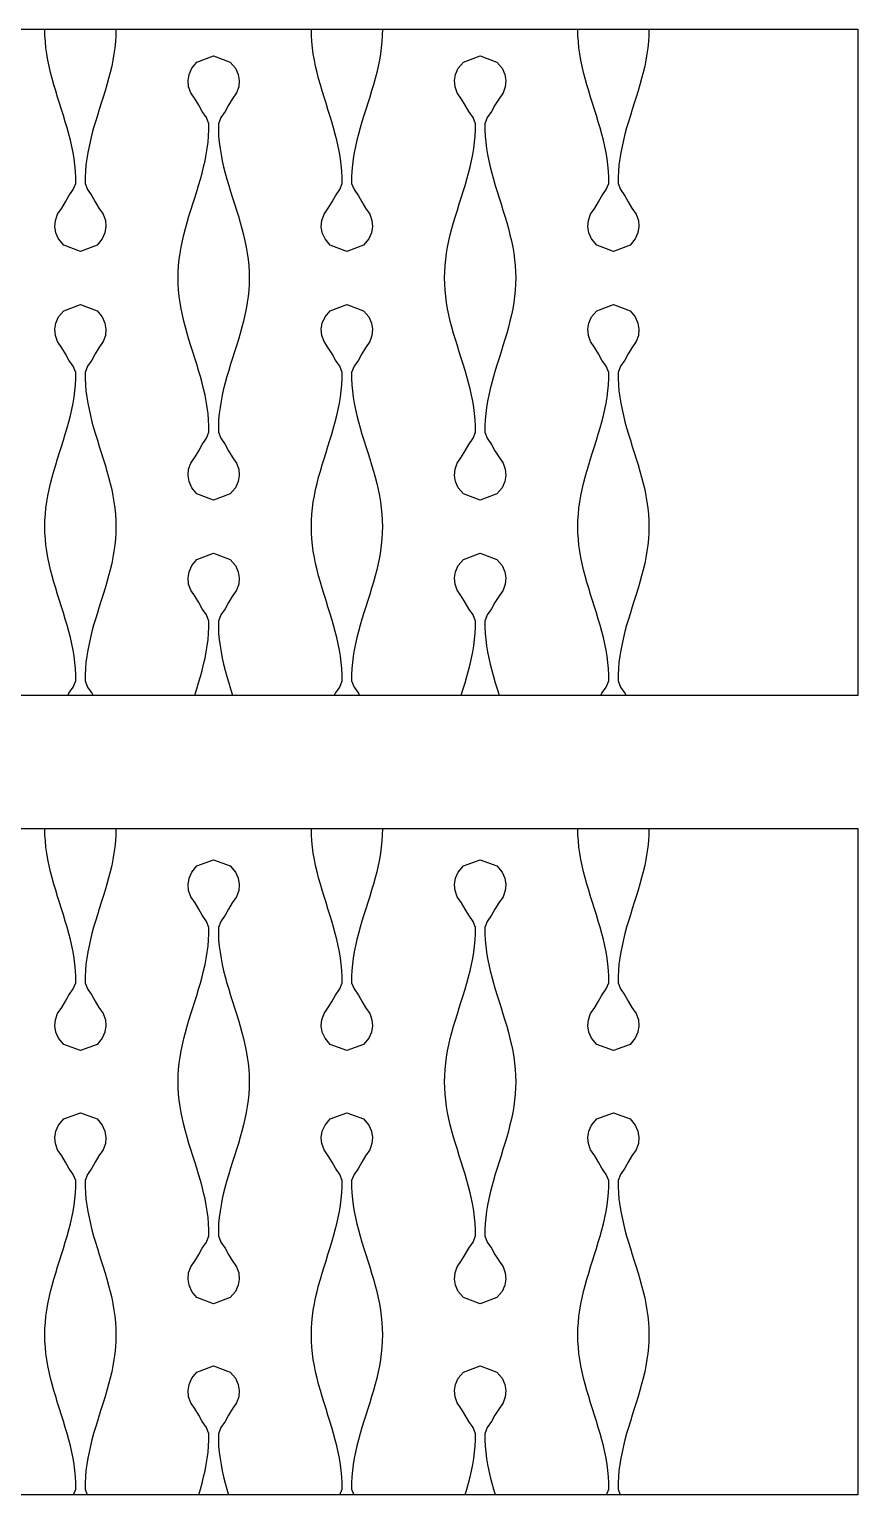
# Model space of a CAD drawing. Header units: millimetres. Extents: x 0 to 70, y 0 to 174.
# Drawn here: x 32.7 to 70, y 0 to 66 of the extents above; entities that cross this region are included whole.
import ezdxf

# ---------------------------------------------------------------- set-up
doc = ezdxf.new("R2010")
doc.units = ezdxf.units.MM
doc.layers.add('CUT', color=1, linetype='CONTINUOUS')

msp = doc.modelspace()

# ---------------------------------------------------------------- linework, layer by layer
at = {"layer": 'CUT'}
for points in [[(0, 66), (70, 66), (70, 36), (0, 36), (0, 66)], [(36.6, 66), (36.6, 66), (36.5944, 65.7222), (36.5778, 65.4444), (36.5504, 65.1667), (36.5126, 64.8889), (36.465, 64.6111), (36.4085, 64.3333), (36.3439, 64.0556), (36.2722, 63.7778), (36.1947, 63.5), (36.1124, 63.2222), (36.0269, 62.9444), (35.9394, 62.6667), (35.8513, 62.3889), (35.764, 62.1111), (35.679, 61.8333), (35.5976, 61.5556), (35.5211, 61.2778), (35.4508, 61), (35.3877, 60.7222), (35.3329, 60.4444), (35.2872, 60.1667), (35.2514, 59.8889), (35.2261, 59.6111), (35.2116, 59.3333), (35.2113, 59.0556), (35.3207, 58.7778), (35.5161, 58.5), (35.6671, 58.2222), (35.8361, 57.9444), (36.0306, 57.6667), (36.1274, 57.3889), (36.1513, 57.1111), (36.107, 56.8333), (35.9856, 56.5556), (35.7502, 56.2778), (35, 56), (35, 56), (34.2498, 56.2778), (34.0144, 56.5556), (33.893, 56.8333), (33.8487, 57.1111), (33.8726, 57.3889), (33.9694, 57.6667), (34.1639, 57.9444), (34.3329, 58.2222), (34.4839, 58.5), (34.6793, 58.7778), (34.7887, 59.0556), (34.7884, 59.3333), (34.7739, 59.6111), (34.7486, 59.8889), (34.7128, 60.1667), (34.6671, 60.4444), (34.6123, 60.7222), (34.5492, 61), (34.4789, 61.2778), (34.4024, 61.5556), (34.321, 61.8333), (34.236, 62.1111), (34.1487, 62.3889), (34.0606, 62.6667), (33.9731, 62.9444), (33.8876, 63.2222), (33.8053, 63.5), (33.7278, 63.7778), (33.6561, 64.0556), (33.5915, 64.3333), (33.535, 64.6111), (33.4874, 64.8889), (33.4496, 65.1667), (33.4222, 65.4444), (33.4056, 65.7222), (33.4, 66), (33.4, 66)], [(48.6, 66), (48.6, 66), (48.5944, 65.7222), (48.5778, 65.4444), (48.5504, 65.1667), (48.5126, 64.8889), (48.465, 64.6111), (48.4085, 64.3333), (48.3439, 64.0556), (48.2722, 63.7778), (48.1947, 63.5), (48.1124, 63.2222), (48.0269, 62.9444), (47.9394, 62.6667), (47.8513, 62.3889), (47.764, 62.1111), (47.679, 61.8333), (47.5976, 61.5556), (47.5211, 61.2778), (47.4508, 61), (47.3877, 60.7222), (47.3329, 60.4444), (47.2872, 60.1667), (47.2514, 59.8889), (47.2261, 59.6111), (47.2116, 59.3333), (47.2113, 59.0556), (47.3207, 58.7778), (47.5161, 58.5), (47.6671, 58.2222), (47.8361, 57.9444), (48.0306, 57.6667), (48.1274, 57.3889), (48.1513, 57.1111), (48.107, 56.8333), (47.9856, 56.5556), (47.7502, 56.2778), (47, 56), (47, 56), (46.2498, 56.2778), (46.0144, 56.5556), (45.893, 56.8333), (45.8487, 57.1111), (45.8726, 57.3889), (45.9694, 57.6667), (46.1639, 57.9444), (46.3329, 58.2222), (46.4839, 58.5), (46.6793, 58.7778), (46.7887, 59.0556), (46.7884, 59.3333), (46.7739, 59.6111), (46.7486, 59.8889), (46.7128, 60.1667), (46.6671, 60.4444), (46.6123, 60.7222), (46.5492, 61), (46.4789, 61.2778), (46.4024, 61.5556), (46.321, 61.8333), (46.236, 62.1111), (46.1487, 62.3889), (46.0606, 62.6667), (45.9731, 62.9444), (45.8876, 63.2222), (45.8053, 63.5), (45.7278, 63.7778), (45.6561, 64.0556), (45.5915, 64.3333), (45.535, 64.6111), (45.4874, 64.8889), (45.4496, 65.1667), (45.4222, 65.4444), (45.4056, 65.7222), (45.4, 66), (45.4, 66)], [(60.6, 66), (60.6, 66), (60.5944, 65.7222), (60.5778, 65.4444), (60.5504, 65.1667), (60.5126, 64.8889), (60.465, 64.6111), (60.4085, 64.3333), (60.3439, 64.0556), (60.2722, 63.7778), (60.1947, 63.5), (60.1124, 63.2222), (60.0269, 62.9444), (59.9394, 62.6667), (59.8513, 62.3889), (59.764, 62.1111), (59.679, 61.8333), (59.5976, 61.5556), (59.5211, 61.2778), (59.4508, 61), (59.3877, 60.7222), (59.3329, 60.4444), (59.2872, 60.1667), (59.2514, 59.8889), (59.2261, 59.6111), (59.2116, 59.3333), (59.2113, 59.0556), (59.3207, 58.7778), (59.5161, 58.5), (59.6671, 58.2222), (59.8361, 57.9444), (60.0306, 57.6667), (60.1274, 57.3889), (60.1513, 57.1111), (60.107, 56.8333), (59.9856, 56.5556), (59.7502, 56.2778), (59, 56), (59, 56), (58.2498, 56.2778), (58.0144, 56.5556), (57.893, 56.8333), (57.8487, 57.1111), (57.8726, 57.3889), (57.9694, 57.6667), (58.1639, 57.9444), (58.3329, 58.2222), (58.4839, 58.5), (58.6793, 58.7778), (58.7887, 59.0556), (58.7884, 59.3333), (58.7739, 59.6111), (58.7486, 59.8889), (58.7128, 60.1667), (58.6671, 60.4444), (58.6123, 60.7222), (58.5492, 61), (58.4789, 61.2778), (58.4024, 61.5556), (58.321, 61.8333), (58.236, 62.1111), (58.1487, 62.3889), (58.0606, 62.6667), (57.9731, 62.9444), (57.8876, 63.2222), (57.8053, 63.5), (57.7278, 63.7778), (57.6561, 64.0556), (57.5915, 64.3333), (57.535, 64.6111), (57.4874, 64.8889), (57.4496, 65.1667), (57.4222, 65.4444), (57.4056, 65.7222), (57.4, 66), (57.4, 66)], [(41, 64.8), (41.7502, 64.5222), (41.9856, 64.2444), (42.107, 63.9667), (42.1513, 63.6889), (42.1274, 63.4111), (42.0306, 63.1333), (41.8361, 62.8556), (41.6671, 62.5778), (41.5161, 62.3), (41.3207, 62.0222), (41.2113, 61.7444), (41.2116, 61.4667), (41.2261, 61.1889), (41.2514, 60.9111), (41.2872, 60.6333), (41.3329, 60.3556), (41.3877, 60.0778), (41.4508, 59.8), (41.5211, 59.5222), (41.5976, 59.2444), (41.679, 58.9667), (41.764, 58.6889), (41.8513, 58.4111), (41.9394, 58.1333), (42.0269, 57.8556), (42.1124, 57.5778), (42.1947, 57.3), (42.2722, 57.0222), (42.3439, 56.7444), (42.4085, 56.4667), (42.465, 56.1889), (42.5126, 55.9111), (42.5504, 55.6333), (42.5778, 55.3556), (42.5944, 55.0778), (42.6, 54.8), (42.5944, 54.5222), (42.5778, 54.2444), (42.5504, 53.9667), (42.5126, 53.6889), (42.465, 53.4111), (42.4085, 53.1333), (42.3439, 52.8556), (42.2722, 52.5778), (42.1947, 52.3), (42.1124, 52.0222), (42.0269, 51.7444), (41.9394, 51.4667), (41.8513, 51.1889), (41.764, 50.9111), (41.679, 50.6333), (41.5976, 50.3556), (41.5211, 50.0778), (41.4508, 49.8), (41.3877, 49.5222), (41.3329, 49.2444), (41.2872, 48.9667), (41.2514, 48.6889), (41.2261, 48.4111), (41.2116, 48.1333), (41.2113, 47.8556), (41.3207, 47.5778), (41.5161, 47.3), (41.6671, 47.0222), (41.8361, 46.7444), (42.0306, 46.4667), (42.1274, 46.1889), (42.1513, 45.9111), (42.107, 45.6333), (41.9856, 45.3556), (41.7502, 45.0778), (41, 44.8), (41, 44.8), (40.2498, 45.0778), (40.0144, 45.3556), (39.893, 45.6333), (39.8487, 45.9111), (39.8726, 46.1889), (39.9694, 46.4667), (40.1639, 46.7444), (40.3329, 47.0222), (40.4839, 47.3), (40.6793, 47.5778), (40.7887, 47.8556), (40.7884, 48.1333), (40.7739, 48.4111), (40.7486, 48.6889), (40.7128, 48.9667), (40.6671, 49.2444), (40.6123, 49.5222), (40.5492, 49.8), (40.4789, 50.0778), (40.4024, 50.3556), (40.321, 50.6333), (40.236, 50.9111), (40.1487, 51.1889), (40.0606, 51.4667), (39.9731, 51.7444), (39.8876, 52.0222), (39.8053, 52.3), (39.7278, 52.5778), (39.6561, 52.8556), (39.5915, 53.1333), (39.535, 53.4111), (39.4874, 53.6889), (39.4496, 53.9667), (39.4222, 54.2444), (39.4056, 54.5222), (39.4, 54.8), (39.4056, 55.0778), (39.4222, 55.3556), (39.4496, 55.6333), (39.4874, 55.9111), (39.535, 56.1889), (39.5915, 56.4667), (39.6561, 56.7444), (39.7278, 57.0222), (39.8053, 57.3), (39.8876, 57.5778), (39.9731, 57.8556), (40.0606, 58.1333), (40.1487, 58.4111), (40.236, 58.6889), (40.321, 58.9667), (40.4024, 59.2444), (40.4789, 59.5222), (40.5492, 59.8), (40.6123, 60.0778), (40.6671, 60.3556), (40.7128, 60.6333), (40.7486, 60.9111), (40.7739, 61.1889), (40.7884, 61.4667), (40.7887, 61.7444), (40.6793, 62.0222), (40.4839, 62.3), (40.3329, 62.5778), (40.1639, 62.8556), (39.9694, 63.1333), (39.8726, 63.4111), (39.8487, 63.6889), (39.893, 63.9667), (40.0144, 64.2444), (40.2498, 64.5222), (41, 64.8), (41, 64.8)], [(53, 64.8), (53.7502, 64.5222), (53.9856, 64.2444), (54.107, 63.9667), (54.1513, 63.6889), (54.1274, 63.4111), (54.0306, 63.1333), (53.8361, 62.8556), (53.6671, 62.5778), (53.5161, 62.3), (53.3207, 62.0222), (53.2113, 61.7444), (53.2116, 61.4667), (53.2261, 61.1889), (53.2514, 60.9111), (53.2872, 60.6333), (53.3329, 60.3556), (53.3877, 60.0778), (53.4508, 59.8), (53.5211, 59.5222), (53.5976, 59.2444), (53.679, 58.9667), (53.764, 58.6889), (53.8513, 58.4111), (53.9394, 58.1333), (54.0269, 57.8556), (54.1124, 57.5778), (54.1947, 57.3), (54.2722, 57.0222), (54.3439, 56.7444), (54.4085, 56.4667), (54.465, 56.1889), (54.5126, 55.9111), (54.5504, 55.6333), (54.5778, 55.3556), (54.5944, 55.0778), (54.6, 54.8), (54.5944, 54.5222), (54.5778, 54.2444), (54.5504, 53.9667), (54.5126, 53.6889), (54.465, 53.4111), (54.4085, 53.1333), (54.3439, 52.8556), (54.2722, 52.5778), (54.1947, 52.3), (54.1124, 52.0222), (54.0269, 51.7444), (53.9394, 51.4667), (53.8513, 51.1889), (53.764, 50.9111), (53.679, 50.6333), (53.5976, 50.3556), (53.5211, 50.0778), (53.4508, 49.8), (53.3877, 49.5222), (53.3329, 49.2444), (53.2872, 48.9667), (53.2514, 48.6889), (53.2261, 48.4111), (53.2116, 48.1333), (53.2113, 47.8556), (53.3207, 47.5778), (53.5161, 47.3), (53.6671, 47.0222), (53.8361, 46.7444), (54.0306, 46.4667), (54.1274, 46.1889), (54.1513, 45.9111), (54.107, 45.6333), (53.9856, 45.3556), (53.7502, 45.0778), (53, 44.8), (53, 44.8), (52.2498, 45.0778), (52.0144, 45.3556), (51.893, 45.6333), (51.8487, 45.9111), (51.8726, 46.1889), (51.9694, 46.4667), (52.1639, 46.7444), (52.3329, 47.0222), (52.4839, 47.3), (52.6793, 47.5778), (52.7887, 47.8556), (52.7884, 48.1333), (52.7739, 48.4111), (52.7486, 48.6889), (52.7128, 48.9667), (52.6671, 49.2444), (52.6123, 49.5222), (52.5492, 49.8), (52.4789, 50.0778), (52.4024, 50.3556), (52.321, 50.6333), (52.236, 50.9111), (52.1487, 51.1889), (52.0606, 51.4667), (51.9731, 51.7444), (51.8876, 52.0222), (51.8053, 52.3), (51.7278, 52.5778), (51.6561, 52.8556), (51.5915, 53.1333), (51.535, 53.4111), (51.4874, 53.6889), (51.4496, 53.9667), (51.4222, 54.2444), (51.4056, 54.5222), (51.4, 54.8), (51.4056, 55.0778), (51.4222, 55.3556), (51.4496, 55.6333), (51.4874, 55.9111), (51.535, 56.1889), (51.5915, 56.4667), (51.6561, 56.7444), (51.7278, 57.0222), (51.8053, 57.3), (51.8876, 57.5778), (51.9731, 57.8556), (52.0606, 58.1333), (52.1487, 58.4111), (52.236, 58.6889), (52.321, 58.9667), (52.4024, 59.2444), (52.4789, 59.5222), (52.5492, 59.8), (52.6123, 60.0778), (52.6671, 60.3556), (52.7128, 60.6333), (52.7486, 60.9111), (52.7739, 61.1889), (52.7884, 61.4667), (52.7887, 61.7444), (52.6793, 62.0222), (52.4839, 62.3), (52.3329, 62.5778), (52.1639, 62.8556), (51.9694, 63.1333), (51.8726, 63.4111), (51.8487, 63.6889), (51.893, 63.9667), (52.0144, 64.2444), (52.2498, 64.5222), (53, 64.8), (53, 64.8)], [(34.4295, 36), (34.4839, 36.1), (34.6793, 36.3778), (34.7887, 36.6556), (34.7884, 36.9333), (34.7739, 37.2111), (34.7486, 37.4889), (34.7128, 37.7667), (34.6671, 38.0444), (34.6123, 38.3222), (34.5492, 38.6), (34.4789, 38.8778), (34.4024, 39.1556), (34.321, 39.4333), (34.236, 39.7111), (34.1487, 39.9889), (34.0606, 40.2667), (33.9731, 40.5444), (33.8876, 40.8222), (33.8053, 41.1), (33.7278, 41.3778), (33.6561, 41.6556), (33.5915, 41.9333), (33.535, 42.2111), (33.4874, 42.4889), (33.4496, 42.7667), (33.4222, 43.0444), (33.4056, 43.3222), (33.4, 43.6), (33.4056, 43.8778), (33.4222, 44.1556), (33.4496, 44.4333), (33.4874, 44.7111), (33.535, 44.9889), (33.5915, 45.2667), (33.6561, 45.5444), (33.7278, 45.8222), (33.8053, 46.1), (33.8876, 46.3778), (33.9731, 46.6556), (34.0606, 46.9333), (34.1487, 47.2111), (34.236, 47.4889), (34.321, 47.7667), (34.4024, 48.0444), (34.4789, 48.3222), (34.5492, 48.6), (34.6123, 48.8778), (34.6671, 49.1556), (34.7128, 49.4333), (34.7486, 49.7111), (34.7739, 49.9889), (34.7884, 50.2667), (34.7887, 50.5444), (34.6793, 50.8222), (34.4839, 51.1), (34.3329, 51.3778), (34.1639, 51.6556), (33.9694, 51.9333), (33.8726, 52.2111), (33.8487, 52.4889), (33.893, 52.7667), (34.0144, 53.0444), (34.2498, 53.3222), (35, 53.6), (35, 53.6)], [(35, 53.6), (35.7502, 53.3222), (35.9856, 53.0444), (36.107, 52.7667), (36.1513, 52.4889), (36.1274, 52.2111), (36.0306, 51.9333), (35.8361, 51.6556), (35.6671, 51.3778), (35.5161, 51.1), (35.3207, 50.8222), (35.2113, 50.5444), (35.2116, 50.2667), (35.2261, 49.9889), (35.2514, 49.7111), (35.2872, 49.4333), (35.3329, 49.1556), (35.3877, 48.8778), (35.4508, 48.6), (35.5211, 48.3222), (35.5976, 48.0444), (35.679, 47.7667), (35.764, 47.4889), (35.8513, 47.2111), (35.9394, 46.9333), (36.0269, 46.6556), (36.1124, 46.3778), (36.1947, 46.1), (36.2722, 45.8222), (36.3439, 45.5444), (36.4085, 45.2667), (36.465, 44.9889), (36.5126, 44.7111), (36.5504, 44.4333), (36.5778, 44.1556), (36.5944, 43.8778), (36.6, 43.6), (36.5944, 43.3222), (36.5778, 43.0444), (36.5504, 42.7667), (36.5126, 42.4889), (36.465, 42.2111), (36.4085, 41.9333), (36.3439, 41.6556), (36.2722, 41.3778), (36.1947, 41.1), (36.1124, 40.8222), (36.0269, 40.5444), (35.9394, 40.2667), (35.8513, 39.9889), (35.764, 39.7111), (35.679, 39.4333), (35.5976, 39.1556), (35.5211, 38.8778), (35.4508, 38.6), (35.3877, 38.3222), (35.3329, 38.0444), (35.2872, 37.7667), (35.2514, 37.4889), (35.2261, 37.2111), (35.2116, 36.9333), (35.2113, 36.6556), (35.3207, 36.3778), (35.5161, 36.1), (35.5705, 36)], [(46.4295, 36), (46.4839, 36.1), (46.6793, 36.3778), (46.7887, 36.6556), (46.7884, 36.9333), (46.7739, 37.2111), (46.7486, 37.4889), (46.7128, 37.7667), (46.6671, 38.0444), (46.6123, 38.3222), (46.5492, 38.6), (46.4789, 38.8778), (46.4024, 39.1556), (46.321, 39.4333), (46.236, 39.7111), (46.1487, 39.9889), (46.0606, 40.2667), (45.9731, 40.5444), (45.8876, 40.8222), (45.8053, 41.1), (45.7278, 41.3778), (45.6561, 41.6556), (45.5915, 41.9333), (45.535, 42.2111), (45.4874, 42.4889), (45.4496, 42.7667), (45.4222, 43.0444), (45.4056, 43.3222), (45.4, 43.6), (45.4056, 43.8778), (45.4222, 44.1556), (45.4496, 44.4333), (45.4874, 44.7111), (45.535, 44.9889), (45.5915, 45.2667), (45.6561, 45.5444), (45.7278, 45.8222), (45.8053, 46.1), (45.8876, 46.3778), (45.9731, 46.6556), (46.0606, 46.9333), (46.1487, 47.2111), (46.236, 47.4889), (46.321, 47.7667), (46.4024, 48.0444), (46.4789, 48.3222), (46.5492, 48.6), (46.6123, 48.8778), (46.6671, 49.1556), (46.7128, 49.4333), (46.7486, 49.7111), (46.7739, 49.9889), (46.7884, 50.2667), (46.7887, 50.5444), (46.6793, 50.8222), (46.4839, 51.1), (46.3329, 51.3778), (46.1639, 51.6556), (45.9694, 51.9333), (45.8726, 52.2111), (45.8487, 52.4889), (45.893, 52.7667), (46.0144, 53.0444), (46.2498, 53.3222), (47, 53.6), (47, 53.6)], [(47, 53.6), (47.7502, 53.3222), (47.9856, 53.0444), (48.107, 52.7667), (48.1513, 52.4889), (48.1274, 52.2111), (48.0306, 51.9333), (47.8361, 51.6556), (47.6671, 51.3778), (47.5161, 51.1), (47.3207, 50.8222), (47.2113, 50.5444), (47.2116, 50.2667), (47.2261, 49.9889), (47.2514, 49.7111), (47.2872, 49.4333), (47.3329, 49.1556), (47.3877, 48.8778), (47.4508, 48.6), (47.5211, 48.3222), (47.5976, 48.0444), (47.679, 47.7667), (47.764, 47.4889), (47.8513, 47.2111), (47.9394, 46.9333), (48.0269, 46.6556), (48.1124, 46.3778), (48.1947, 46.1), (48.2722, 45.8222), (48.3439, 45.5444), (48.4085, 45.2667), (48.465, 44.9889), (48.5126, 44.7111), (48.5504, 44.4333), (48.5778, 44.1556), (48.5944, 43.8778), (48.6, 43.6), (48.5944, 43.3222), (48.5778, 43.0444), (48.5504, 42.7667), (48.5126, 42.4889), (48.465, 42.2111), (48.4085, 41.9333), (48.3439, 41.6556), (48.2722, 41.3778), (48.1947, 41.1), (48.1124, 40.8222), (48.0269, 40.5444), (47.9394, 40.2667), (47.8513, 39.9889), (47.764, 39.7111), (47.679, 39.4333), (47.5976, 39.1556), (47.5211, 38.8778), (47.4508, 38.6), (47.3877, 38.3222), (47.3329, 38.0444), (47.2872, 37.7667), (47.2514, 37.4889), (47.2261, 37.2111), (47.2116, 36.9333), (47.2113, 36.6556), (47.3207, 36.3778), (47.5161, 36.1), (47.5705, 36)], [(58.4295, 36), (58.4839, 36.1), (58.6793, 36.3778), (58.7887, 36.6556), (58.7884, 36.9333), (58.7739, 37.2111), (58.7486, 37.4889), (58.7128, 37.7667), (58.6671, 38.0444), (58.6123, 38.3222), (58.5492, 38.6), (58.4789, 38.8778), (58.4024, 39.1556), (58.321, 39.4333), (58.236, 39.7111), (58.1487, 39.9889), (58.0606, 40.2667), (57.9731, 40.5444), (57.8876, 40.8222), (57.8053, 41.1), (57.7278, 41.3778), (57.6561, 41.6556), (57.5915, 41.9333), (57.535, 42.2111), (57.4874, 42.4889), (57.4496, 42.7667), (57.4222, 43.0444), (57.4056, 43.3222), (57.4, 43.6), (57.4056, 43.8778), (57.4222, 44.1556), (57.4496, 44.4333), (57.4874, 44.7111), (57.535, 44.9889), (57.5915, 45.2667), (57.6561, 45.5444), (57.7278, 45.8222), (57.8053, 46.1), (57.8876, 46.3778), (57.9731, 46.6556), (58.0606, 46.9333), (58.1487, 47.2111), (58.236, 47.4889), (58.321, 47.7667), (58.4024, 48.0444), (58.4789, 48.3222), (58.5492, 48.6), (58.6123, 48.8778), (58.6671, 49.1556), (58.7128, 49.4333), (58.7486, 49.7111), (58.7739, 49.9889), (58.7884, 50.2667), (58.7887, 50.5444), (58.6793, 50.8222), (58.4839, 51.1), (58.3329, 51.3778), (58.1639, 51.6556), (57.9694, 51.9333), (57.8726, 52.2111), (57.8487, 52.4889), (57.893, 52.7667), (58.0144, 53.0444), (58.2498, 53.3222), (59, 53.6), (59, 53.6)], [(59, 53.6), (59.7502, 53.3222), (59.9856, 53.0444), (60.107, 52.7667), (60.1513, 52.4889), (60.1274, 52.2111), (60.0306, 51.9333), (59.8361, 51.6556), (59.6671, 51.3778), (59.5161, 51.1), (59.3207, 50.8222), (59.2113, 50.5444), (59.2116, 50.2667), (59.2261, 49.9889), (59.2514, 49.7111), (59.2872, 49.4333), (59.3329, 49.1556), (59.3877, 48.8778), (59.4508, 48.6), (59.5211, 48.3222), (59.5976, 48.0444), (59.679, 47.7667), (59.764, 47.4889), (59.8513, 47.2111), (59.9394, 46.9333), (60.0269, 46.6556), (60.1124, 46.3778), (60.1947, 46.1), (60.2722, 45.8222), (60.3439, 45.5444), (60.4085, 45.2667), (60.465, 44.9889), (60.5126, 44.7111), (60.5504, 44.4333), (60.5778, 44.1556), (60.5944, 43.8778), (60.6, 43.6), (60.5944, 43.3222), (60.5778, 43.0444), (60.5504, 42.7667), (60.5126, 42.4889), (60.465, 42.2111), (60.4085, 41.9333), (60.3439, 41.6556), (60.2722, 41.3778), (60.1947, 41.1), (60.1124, 40.8222), (60.0269, 40.5444), (59.9394, 40.2667), (59.8513, 39.9889), (59.764, 39.7111), (59.679, 39.4333), (59.5976, 39.1556), (59.5211, 38.8778), (59.4508, 38.6), (59.3877, 38.3222), (59.3329, 38.0444), (59.2872, 37.7667), (59.2514, 37.4889), (59.2261, 37.2111), (59.2116, 36.9333), (59.2113, 36.6556), (59.3207, 36.3778), (59.5161, 36.1), (59.5705, 36)], [(40.1452, 36), (40.1487, 36.0111), (40.236, 36.2889), (40.321, 36.5667), (40.4024, 36.8444), (40.4789, 37.1222), (40.5492, 37.4), (40.6123, 37.6778), (40.6671, 37.9556), (40.7128, 38.2333), (40.7486, 38.5111), (40.7739, 38.7889), (40.7884, 39.0667), (40.7887, 39.3444), (40.6793, 39.6222), (40.4839, 39.9), (40.3329, 40.1778), (40.1639, 40.4556), (39.9694, 40.7333), (39.8726, 41.0111), (39.8487, 41.2889), (39.893, 41.5667), (40.0144, 41.8444), (40.2498, 42.1222), (41, 42.4), (41, 42.4)], [(41, 42.4), (41.7502, 42.1222), (41.9856, 41.8444), (42.107, 41.5667), (42.1513, 41.2889), (42.1274, 41.0111), (42.0306, 40.7333), (41.8361, 40.4556), (41.6671, 40.1778), (41.5161, 39.9), (41.3207, 39.6222), (41.2113, 39.3444), (41.2116, 39.0667), (41.2261, 38.7889), (41.2514, 38.5111), (41.2872, 38.2333), (41.3329, 37.9556), (41.3877, 37.6778), (41.4508, 37.4), (41.5211, 37.1222), (41.5976, 36.8444), (41.679, 36.5667), (41.764, 36.2889), (41.8513, 36.0111), (41.8548, 36)], [(52.1452, 36), (52.1487, 36.0111), (52.236, 36.2889), (52.321, 36.5667), (52.4024, 36.8444), (52.4789, 37.1222), (52.5492, 37.4), (52.6123, 37.6778), (52.6671, 37.9556), (52.7128, 38.2333), (52.7486, 38.5111), (52.7739, 38.7889), (52.7884, 39.0667), (52.7887, 39.3444), (52.6793, 39.6222), (52.4839, 39.9), (52.3329, 40.1778), (52.1639, 40.4556), (51.9694, 40.7333), (51.8726, 41.0111), (51.8487, 41.2889), (51.893, 41.5667), (52.0144, 41.8444), (52.2498, 42.1222), (53, 42.4), (53, 42.4)], [(53, 42.4), (53.7502, 42.1222), (53.9856, 41.8444), (54.107, 41.5667), (54.1513, 41.2889), (54.1274, 41.0111), (54.0306, 40.7333), (53.8361, 40.4556), (53.6671, 40.1778), (53.5161, 39.9), (53.3207, 39.6222), (53.2113, 39.3444), (53.2116, 39.0667), (53.2261, 38.7889), (53.2514, 38.5111), (53.2872, 38.2333), (53.3329, 37.9556), (53.3877, 37.6778), (53.4508, 37.4), (53.5211, 37.1222), (53.5976, 36.8444), (53.679, 36.5667), (53.764, 36.2889), (53.8513, 36.0111), (53.8548, 36)], [(0, 30), (70, 30), (70, 0), (0, 0), (0, 30)], [(36.6, 30), (36.6, 30), (36.5944, 29.7222), (36.5778, 29.4444), (36.5504, 29.1667), (36.5126, 28.8889), (36.465, 28.6111), (36.4085, 28.3333), (36.3439, 28.0556), (36.2722, 27.7778), (36.1947, 27.5), (36.1124, 27.2222), (36.0269, 26.9444), (35.9394, 26.6667), (35.8513, 26.3889), (35.764, 26.1111), (35.679, 25.8333), (35.5976, 25.5556), (35.5211, 25.2778), (35.4508, 25), (35.3877, 24.7222), (35.3329, 24.4444), (35.2872, 24.1667), (35.2514, 23.8889), (35.2261, 23.6111), (35.2116, 23.3333), (35.2113, 23.0556), (35.3207, 22.7778), (35.5161, 22.5), (35.6671, 22.2222), (35.8361, 21.9444), (36.0306, 21.6667), (36.1274, 21.3889), (36.1513, 21.1111), (36.107, 20.8333), (35.9856, 20.5556), (35.7502, 20.2778), (35, 20), (35, 20), (34.2498, 20.2778), (34.0144, 20.5556), (33.893, 20.8333), (33.8487, 21.1111), (33.8726, 21.3889), (33.9694, 21.6667), (34.1639, 21.9444), (34.3329, 22.2222), (34.4839, 22.5), (34.6793, 22.7778), (34.7887, 23.0556), (34.7884, 23.3333), (34.7739, 23.6111), (34.7486, 23.8889), (34.7128, 24.1667), (34.6671, 24.4444), (34.6123, 24.7222), (34.5492, 25), (34.4789, 25.2778), (34.4024, 25.5556), (34.321, 25.8333), (34.236, 26.1111), (34.1487, 26.3889), (34.0606, 26.6667), (33.9731, 26.9444), (33.8876, 27.2222), (33.8053, 27.5), (33.7278, 27.7778), (33.6561, 28.0556), (33.5915, 28.3333), (33.535, 28.6111), (33.4874, 28.8889), (33.4496, 29.1667), (33.4222, 29.4444), (33.4056, 29.7222), (33.4, 30), (33.4, 30)], [(48.6, 30), (48.6, 30), (48.5944, 29.7222), (48.5778, 29.4444), (48.5504, 29.1667), (48.5126, 28.8889), (48.465, 28.6111), (48.4085, 28.3333), (48.3439, 28.0556), (48.2722, 27.7778), (48.1947, 27.5), (48.1124, 27.2222), (48.0269, 26.9444), (47.9394, 26.6667), (47.8513, 26.3889), (47.764, 26.1111), (47.679, 25.8333), (47.5976, 25.5556), (47.5211, 25.2778), (47.4508, 25), (47.3877, 24.7222), (47.3329, 24.4444), (47.2872, 24.1667), (47.2514, 23.8889), (47.2261, 23.6111), (47.2116, 23.3333), (47.2113, 23.0556), (47.3207, 22.7778), (47.5161, 22.5), (47.6671, 22.2222), (47.8361, 21.9444), (48.0306, 21.6667), (48.1274, 21.3889), (48.1513, 21.1111), (48.107, 20.8333), (47.9856, 20.5556), (47.7502, 20.2778), (47, 20), (47, 20), (46.2498, 20.2778), (46.0144, 20.5556), (45.893, 20.8333), (45.8487, 21.1111), (45.8726, 21.3889), (45.9694, 21.6667), (46.1639, 21.9444), (46.3329, 22.2222), (46.4839, 22.5), (46.6793, 22.7778), (46.7887, 23.0556), (46.7884, 23.3333), (46.7739, 23.6111), (46.7486, 23.8889), (46.7128, 24.1667), (46.6671, 24.4444), (46.6123, 24.7222), (46.5492, 25), (46.4789, 25.2778), (46.4024, 25.5556), (46.321, 25.8333), (46.236, 26.1111), (46.1487, 26.3889), (46.0606, 26.6667), (45.9731, 26.9444), (45.8876, 27.2222), (45.8053, 27.5), (45.7278, 27.7778), (45.6561, 28.0556), (45.5915, 28.3333), (45.535, 28.6111), (45.4874, 28.8889), (45.4496, 29.1667), (45.4222, 29.4444), (45.4056, 29.7222), (45.4, 30), (45.4, 30)], [(60.6, 30), (60.6, 30), (60.5944, 29.7222), (60.5778, 29.4444), (60.5504, 29.1667), (60.5126, 28.8889), (60.465, 28.6111), (60.4085, 28.3333), (60.3439, 28.0556), (60.2722, 27.7778), (60.1947, 27.5), (60.1124, 27.2222), (60.0269, 26.9444), (59.9394, 26.6667), (59.8513, 26.3889), (59.764, 26.1111), (59.679, 25.8333), (59.5976, 25.5556), (59.5211, 25.2778), (59.4508, 25), (59.3877, 24.7222), (59.3329, 24.4444), (59.2872, 24.1667), (59.2514, 23.8889), (59.2261, 23.6111), (59.2116, 23.3333), (59.2113, 23.0556), (59.3207, 22.7778), (59.5161, 22.5), (59.6671, 22.2222), (59.8361, 21.9444), (60.0306, 21.6667), (60.1274, 21.3889), (60.1513, 21.1111), (60.107, 20.8333), (59.9856, 20.5556), (59.7502, 20.2778), (59, 20), (59, 20), (58.2498, 20.2778), (58.0144, 20.5556), (57.893, 20.8333), (57.8487, 21.1111), (57.8726, 21.3889), (57.9694, 21.6667), (58.1639, 21.9444), (58.3329, 22.2222), (58.4839, 22.5), (58.6793, 22.7778), (58.7887, 23.0556), (58.7884, 23.3333), (58.7739, 23.6111), (58.7486, 23.8889), (58.7128, 24.1667), (58.6671, 24.4444), (58.6123, 24.7222), (58.5492, 25), (58.4789, 25.2778), (58.4024, 25.5556), (58.321, 25.8333), (58.236, 26.1111), (58.1487, 26.3889), (58.0606, 26.6667), (57.9731, 26.9444), (57.8876, 27.2222), (57.8053, 27.5), (57.7278, 27.7778), (57.6561, 28.0556), (57.5915, 28.3333), (57.535, 28.6111), (57.4874, 28.8889), (57.4496, 29.1667), (57.4222, 29.4444), (57.4056, 29.7222), (57.4, 30), (57.4, 30)], [(41, 28.6), (41.7502, 28.3222), (41.9856, 28.0444), (42.107, 27.7667), (42.1513, 27.4889), (42.1274, 27.2111), (42.0306, 26.9333), (41.8361, 26.6556), (41.6671, 26.3778), (41.5161, 26.1), (41.3207, 25.8222), (41.2113, 25.5444), (41.2116, 25.2667), (41.2261, 24.9889), (41.2514, 24.7111), (41.2872, 24.4333), (41.3329, 24.1556), (41.3877, 23.8778), (41.4508, 23.6), (41.5211, 23.3222), (41.5976, 23.0444), (41.679, 22.7667), (41.764, 22.4889), (41.8513, 22.2111), (41.9394, 21.9333), (42.0269, 21.6556), (42.1124, 21.3778), (42.1947, 21.1), (42.2722, 20.8222), (42.3439, 20.5444), (42.4085, 20.2667), (42.465, 19.9889), (42.5126, 19.7111), (42.5504, 19.4333), (42.5778, 19.1556), (42.5944, 18.8778), (42.6, 18.6), (42.5944, 18.3222), (42.5778, 18.0444), (42.5504, 17.7667), (42.5126, 17.4889), (42.465, 17.2111), (42.4085, 16.9333), (42.3439, 16.6556), (42.2722, 16.3778), (42.1947, 16.1), (42.1124, 15.8222), (42.0269, 15.5444), (41.9394, 15.2667), (41.8513, 14.9889), (41.764, 14.7111), (41.679, 14.4333), (41.5976, 14.1556), (41.5211, 13.8778), (41.4508, 13.6), (41.3877, 13.3222), (41.3329, 13.0444), (41.2872, 12.7667), (41.2514, 12.4889), (41.2261, 12.2111), (41.2116, 11.9333), (41.2113, 11.6556), (41.3207, 11.3778), (41.5161, 11.1), (41.6671, 10.8222), (41.8361, 10.5444), (42.0306, 10.2667), (42.1274, 9.9889), (42.1513, 9.7111), (42.107, 9.4333), (41.9856, 9.1556), (41.7502, 8.8778), (41, 8.6), (41, 8.6), (40.2498, 8.8778), (40.0144, 9.1556), (39.893, 9.4333), (39.8487, 9.7111), (39.8726, 9.9889), (39.9694, 10.2667), (40.1639, 10.5444), (40.3329, 10.8222), (40.4839, 11.1), (40.6793, 11.3778), (40.7887, 11.6556), (40.7884, 11.9333), (40.7739, 12.2111), (40.7486, 12.4889), (40.7128, 12.7667), (40.6671, 13.0444), (40.6123, 13.3222), (40.5492, 13.6), (40.4789, 13.8778), (40.4024, 14.1556), (40.321, 14.4333), (40.236, 14.7111), (40.1487, 14.9889), (40.0606, 15.2667), (39.9731, 15.5444), (39.8876, 15.8222), (39.8053, 16.1), (39.7278, 16.3778), (39.6561, 16.6556), (39.5915, 16.9333), (39.535, 17.2111), (39.4874, 17.4889), (39.4496, 17.7667), (39.4222, 18.0444), (39.4056, 18.3222), (39.4, 18.6), (39.4056, 18.8778), (39.4222, 19.1556), (39.4496, 19.4333), (39.4874, 19.7111), (39.535, 19.9889), (39.5915, 20.2667), (39.6561, 20.5444), (39.7278, 20.8222), (39.8053, 21.1), (39.8876, 21.3778), (39.9731, 21.6556), (40.0606, 21.9333), (40.1487, 22.2111), (40.236, 22.4889), (40.321, 22.7667), (40.4024, 23.0444), (40.4789, 23.3222), (40.5492, 23.6), (40.6123, 23.8778), (40.6671, 24.1556), (40.7128, 24.4333), (40.7486, 24.7111), (40.7739, 24.9889), (40.7884, 25.2667), (40.7887, 25.5444), (40.6793, 25.8222), (40.4839, 26.1), (40.3329, 26.3778), (40.1639, 26.6556), (39.9694, 26.9333), (39.8726, 27.2111), (39.8487, 27.4889), (39.893, 27.7667), (40.0144, 28.0444), (40.2498, 28.3222), (41, 28.6), (41, 28.6)], [(53, 28.6), (53.7502, 28.3222), (53.9856, 28.0444), (54.107, 27.7667), (54.1513, 27.4889), (54.1274, 27.2111), (54.0306, 26.9333), (53.8361, 26.6556), (53.6671, 26.3778), (53.5161, 26.1), (53.3207, 25.8222), (53.2113, 25.5444), (53.2116, 25.2667), (53.2261, 24.9889), (53.2514, 24.7111), (53.2872, 24.4333), (53.3329, 24.1556), (53.3877, 23.8778), (53.4508, 23.6), (53.5211, 23.3222), (53.5976, 23.0444), (53.679, 22.7667), (53.764, 22.4889), (53.8513, 22.2111), (53.9394, 21.9333), (54.0269, 21.6556), (54.1124, 21.3778), (54.1947, 21.1), (54.2722, 20.8222), (54.3439, 20.5444), (54.4085, 20.2667), (54.465, 19.9889), (54.5126, 19.7111), (54.5504, 19.4333), (54.5778, 19.1556), (54.5944, 18.8778), (54.6, 18.6), (54.5944, 18.3222), (54.5778, 18.0444), (54.5504, 17.7667), (54.5126, 17.4889), (54.465, 17.2111), (54.4085, 16.9333), (54.3439, 16.6556), (54.2722, 16.3778), (54.1947, 16.1), (54.1124, 15.8222), (54.0269, 15.5444), (53.9394, 15.2667), (53.8513, 14.9889), (53.764, 14.7111), (53.679, 14.4333), (53.5976, 14.1556), (53.5211, 13.8778), (53.4508, 13.6), (53.3877, 13.3222), (53.3329, 13.0444), (53.2872, 12.7667), (53.2514, 12.4889), (53.2261, 12.2111), (53.2116, 11.9333), (53.2113, 11.6556), (53.3207, 11.3778), (53.5161, 11.1), (53.6671, 10.8222), (53.8361, 10.5444), (54.0306, 10.2667), (54.1274, 9.9889), (54.1513, 9.7111), (54.107, 9.4333), (53.9856, 9.1556), (53.7502, 8.8778), (53, 8.6), (53, 8.6), (52.2498, 8.8778), (52.0144, 9.1556), (51.893, 9.4333), (51.8487, 9.7111), (51.8726, 9.9889), (51.9694, 10.2667), (52.1639, 10.5444), (52.3329, 10.8222), (52.4839, 11.1), (52.6793, 11.3778), (52.7887, 11.6556), (52.7884, 11.9333), (52.7739, 12.2111), (52.7486, 12.4889), (52.7128, 12.7667), (52.6671, 13.0444), (52.6123, 13.3222), (52.5492, 13.6), (52.4789, 13.8778), (52.4024, 14.1556), (52.321, 14.4333), (52.236, 14.7111), (52.1487, 14.9889), (52.0606, 15.2667), (51.9731, 15.5444), (51.8876, 15.8222), (51.8053, 16.1), (51.7278, 16.3778), (51.6561, 16.6556), (51.5915, 16.9333), (51.535, 17.2111), (51.4874, 17.4889), (51.4496, 17.7667), (51.4222, 18.0444), (51.4056, 18.3222), (51.4, 18.6), (51.4056, 18.8778), (51.4222, 19.1556), (51.4496, 19.4333), (51.4874, 19.7111), (51.535, 19.9889), (51.5915, 20.2667), (51.6561, 20.5444), (51.7278, 20.8222), (51.8053, 21.1), (51.8876, 21.3778), (51.9731, 21.6556), (52.0606, 21.9333), (52.1487, 22.2111), (52.236, 22.4889), (52.321, 22.7667), (52.4024, 23.0444), (52.4789, 23.3222), (52.5492, 23.6), (52.6123, 23.8778), (52.6671, 24.1556), (52.7128, 24.4333), (52.7486, 24.7111), (52.7739, 24.9889), (52.7884, 25.2667), (52.7887, 25.5444), (52.6793, 25.8222), (52.4839, 26.1), (52.3329, 26.3778), (52.1639, 26.6556), (51.9694, 26.9333), (51.8726, 27.2111), (51.8487, 27.4889), (51.893, 27.7667), (52.0144, 28.0444), (52.2498, 28.3222), (53, 28.6), (53, 28.6)], [(34.6881, 0), (34.7887, 0.2556), (34.7884, 0.5333), (34.7739, 0.8111), (34.7486, 1.0889), (34.7128, 1.3667), (34.6671, 1.6444), (34.6123, 1.9222), (34.5492, 2.2), (34.4789, 2.4778), (34.4024, 2.7556), (34.321, 3.0333), (34.236, 3.3111), (34.1487, 3.5889), (34.0606, 3.8667), (33.9731, 4.1444), (33.8876, 4.4222), (33.8053, 4.7), (33.7278, 4.9778), (33.6561, 5.2556), (33.5915, 5.5333), (33.535, 5.8111), (33.4874, 6.0889), (33.4496, 6.3667), (33.4222, 6.6444), (33.4056, 6.9222), (33.4, 7.2), (33.4056, 7.4778), (33.4222, 7.7556), (33.4496, 8.0333), (33.4874, 8.3111), (33.535, 8.5889), (33.5915, 8.8667), (33.6561, 9.1444), (33.7278, 9.4222), (33.8053, 9.7), (33.8876, 9.9778), (33.9731, 10.2556), (34.0606, 10.5333), (34.1487, 10.8111), (34.236, 11.0889), (34.321, 11.3667), (34.4024, 11.6444), (34.4789, 11.9222), (34.5492, 12.2), (34.6123, 12.4778), (34.6671, 12.7556), (34.7128, 13.0333), (34.7486, 13.3111), (34.7739, 13.5889), (34.7884, 13.8667), (34.7887, 14.1444), (34.6793, 14.4222), (34.4839, 14.7), (34.3329, 14.9778), (34.1639, 15.2556), (33.9694, 15.5333), (33.8726, 15.8111), (33.8487, 16.0889), (33.893, 16.3667), (34.0144, 16.6444), (34.2498, 16.9222), (35, 17.2), (35, 17.2)], [(35, 17.2), (35.7502, 16.9222), (35.9856, 16.6444), (36.107, 16.3667), (36.1513, 16.0889), (36.1274, 15.8111), (36.0306, 15.5333), (35.8361, 15.2556), (35.6671, 14.9778), (35.5161, 14.7), (35.3207, 14.4222), (35.2113, 14.1444), (35.2116, 13.8667), (35.2261, 13.5889), (35.2514, 13.3111), (35.2872, 13.0333), (35.3329, 12.7556), (35.3877, 12.4778), (35.4508, 12.2), (35.5211, 11.9222), (35.5976, 11.6444), (35.679, 11.3667), (35.764, 11.0889), (35.8513, 10.8111), (35.9394, 10.5333), (36.0269, 10.2556), (36.1124, 9.9778), (36.1947, 9.7), (36.2722, 9.4222), (36.3439, 9.1444), (36.4085, 8.8667), (36.465, 8.5889), (36.5126, 8.3111), (36.5504, 8.0333), (36.5778, 7.7556), (36.5944, 7.4778), (36.6, 7.2), (36.5944, 6.9222), (36.5778, 6.6444), (36.5504, 6.3667), (36.5126, 6.0889), (36.465, 5.8111), (36.4085, 5.5333), (36.3439, 5.2556), (36.2722, 4.9778), (36.1947, 4.7), (36.1124, 4.4222), (36.0269, 4.1444), (35.9394, 3.8667), (35.8513, 3.5889), (35.764, 3.3111), (35.679, 3.0333), (35.5976, 2.7556), (35.5211, 2.4778), (35.4508, 2.2), (35.3877, 1.9222), (35.3329, 1.6444), (35.2872, 1.3667), (35.2514, 1.0889), (35.2261, 0.8111), (35.2116, 0.5333), (35.2113, 0.2556), (35.3119, 0)], [(46.6881, 0), (46.7887, 0.2556), (46.7884, 0.5333), (46.7739, 0.8111), (46.7486, 1.0889), (46.7128, 1.3667), (46.6671, 1.6444), (46.6123, 1.9222), (46.5492, 2.2), (46.4789, 2.4778), (46.4024, 2.7556), (46.321, 3.0333), (46.236, 3.3111), (46.1487, 3.5889), (46.0606, 3.8667), (45.9731, 4.1444), (45.8876, 4.4222), (45.8053, 4.7), (45.7278, 4.9778), (45.6561, 5.2556), (45.5915, 5.5333), (45.535, 5.8111), (45.4874, 6.0889), (45.4496, 6.3667), (45.4222, 6.6444), (45.4056, 6.9222), (45.4, 7.2), (45.4056, 7.4778), (45.4222, 7.7556), (45.4496, 8.0333), (45.4874, 8.3111), (45.535, 8.5889), (45.5915, 8.8667), (45.6561, 9.1444), (45.7278, 9.4222), (45.8053, 9.7), (45.8876, 9.9778), (45.9731, 10.2556), (46.0606, 10.5333), (46.1487, 10.8111), (46.236, 11.0889), (46.321, 11.3667), (46.4024, 11.6444), (46.4789, 11.9222), (46.5492, 12.2), (46.6123, 12.4778), (46.6671, 12.7556), (46.7128, 13.0333), (46.7486, 13.3111), (46.7739, 13.5889), (46.7884, 13.8667), (46.7887, 14.1444), (46.6793, 14.4222), (46.4839, 14.7), (46.3329, 14.9778), (46.1639, 15.2556), (45.9694, 15.5333), (45.8726, 15.8111), (45.8487, 16.0889), (45.893, 16.3667), (46.0144, 16.6444), (46.2498, 16.9222), (47, 17.2), (47, 17.2)], [(47, 17.2), (47.7502, 16.9222), (47.9856, 16.6444), (48.107, 16.3667), (48.1513, 16.0889), (48.1274, 15.8111), (48.0306, 15.5333), (47.8361, 15.2556), (47.6671, 14.9778), (47.5161, 14.7), (47.3207, 14.4222), (47.2113, 14.1444), (47.2116, 13.8667), (47.2261, 13.5889), (47.2514, 13.3111), (47.2872, 13.0333), (47.3329, 12.7556), (47.3877, 12.4778), (47.4508, 12.2), (47.5211, 11.9222), (47.5976, 11.6444), (47.679, 11.3667), (47.764, 11.0889), (47.8513, 10.8111), (47.9394, 10.5333), (48.0269, 10.2556), (48.1124, 9.9778), (48.1947, 9.7), (48.2722, 9.4222), (48.3439, 9.1444), (48.4085, 8.8667), (48.465, 8.5889), (48.5126, 8.3111), (48.5504, 8.0333), (48.5778, 7.7556), (48.5944, 7.4778), (48.6, 7.2), (48.5944, 6.9222), (48.5778, 6.6444), (48.5504, 6.3667), (48.5126, 6.0889), (48.465, 5.8111), (48.4085, 5.5333), (48.3439, 5.2556), (48.2722, 4.9778), (48.1947, 4.7), (48.1124, 4.4222), (48.0269, 4.1444), (47.9394, 3.8667), (47.8513, 3.5889), (47.764, 3.3111), (47.679, 3.0333), (47.5976, 2.7556), (47.5211, 2.4778), (47.4508, 2.2), (47.3877, 1.9222), (47.3329, 1.6444), (47.2872, 1.3667), (47.2514, 1.0889), (47.2261, 0.8111), (47.2116, 0.5333), (47.2113, 0.2556), (47.3119, 0)], [(58.6881, 0), (58.7887, 0.2556), (58.7884, 0.5333), (58.7739, 0.8111), (58.7486, 1.0889), (58.7128, 1.3667), (58.6671, 1.6444), (58.6123, 1.9222), (58.5492, 2.2), (58.4789, 2.4778), (58.4024, 2.7556), (58.321, 3.0333), (58.236, 3.3111), (58.1487, 3.5889), (58.0606, 3.8667), (57.9731, 4.1444), (57.8876, 4.4222), (57.8053, 4.7), (57.7278, 4.9778), (57.6561, 5.2556), (57.5915, 5.5333), (57.535, 5.8111), (57.4874, 6.0889), (57.4496, 6.3667), (57.4222, 6.6444), (57.4056, 6.9222), (57.4, 7.2), (57.4056, 7.4778), (57.4222, 7.7556), (57.4496, 8.0333), (57.4874, 8.3111), (57.535, 8.5889), (57.5915, 8.8667), (57.6561, 9.1444), (57.7278, 9.4222), (57.8053, 9.7), (57.8876, 9.9778), (57.9731, 10.2556), (58.0606, 10.5333), (58.1487, 10.8111), (58.236, 11.0889), (58.321, 11.3667), (58.4024, 11.6444), (58.4789, 11.9222), (58.5492, 12.2), (58.6123, 12.4778), (58.6671, 12.7556), (58.7128, 13.0333), (58.7486, 13.3111), (58.7739, 13.5889), (58.7884, 13.8667), (58.7887, 14.1444), (58.6793, 14.4222), (58.4839, 14.7), (58.3329, 14.9778), (58.1639, 15.2556), (57.9694, 15.5333), (57.8726, 15.8111), (57.8487, 16.0889), (57.893, 16.3667), (58.0144, 16.6444), (58.2498, 16.9222), (59, 17.2), (59, 17.2)], [(59, 17.2), (59.7502, 16.9222), (59.9856, 16.6444), (60.107, 16.3667), (60.1513, 16.0889), (60.1274, 15.8111), (60.0306, 15.5333), (59.8361, 15.2556), (59.6671, 14.9778), (59.5161, 14.7), (59.3207, 14.4222), (59.2113, 14.1444), (59.2116, 13.8667), (59.2261, 13.5889), (59.2514, 13.3111), (59.2872, 13.0333), (59.3329, 12.7556), (59.3877, 12.4778), (59.4508, 12.2), (59.5211, 11.9222), (59.5976, 11.6444), (59.679, 11.3667), (59.764, 11.0889), (59.8513, 10.8111), (59.9394, 10.5333), (60.0269, 10.2556), (60.1124, 9.9778), (60.1947, 9.7), (60.2722, 9.4222), (60.3439, 9.1444), (60.4085, 8.8667), (60.465, 8.5889), (60.5126, 8.3111), (60.5504, 8.0333), (60.5778, 7.7556), (60.5944, 7.4778), (60.6, 7.2), (60.5944, 6.9222), (60.5778, 6.6444), (60.5504, 6.3667), (60.5126, 6.0889), (60.465, 5.8111), (60.4085, 5.5333), (60.3439, 5.2556), (60.2722, 4.9778), (60.1947, 4.7), (60.1124, 4.4222), (60.0269, 4.1444), (59.9394, 3.8667), (59.8513, 3.5889), (59.764, 3.3111), (59.679, 3.0333), (59.5976, 2.7556), (59.5211, 2.4778), (59.4508, 2.2), (59.3877, 1.9222), (59.3329, 1.6444), (59.2872, 1.3667), (59.2514, 1.0889), (59.2261, 0.8111), (59.2116, 0.5333), (59.2113, 0.2556), (59.3119, 0)], [(40.3308, 0), (40.4024, 0.2444), (40.4789, 0.5222), (40.5492, 0.8), (40.6123, 1.0778), (40.6671, 1.3556), (40.7128, 1.6333), (40.7486, 1.9111), (40.7739, 2.1889), (40.7884, 2.4667), (40.7887, 2.7444), (40.6793, 3.0222), (40.4839, 3.3), (40.3329, 3.5778), (40.1639, 3.8556), (39.9694, 4.1333), (39.8726, 4.4111), (39.8487, 4.6889), (39.893, 4.9667), (40.0144, 5.2444), (40.2498, 5.5222), (41, 5.8), (41, 5.8)], [(41, 5.8), (41.7502, 5.5222), (41.9856, 5.2444), (42.107, 4.9667), (42.1513, 4.6889), (42.1274, 4.4111), (42.0306, 4.1333), (41.8361, 3.8556), (41.6671, 3.5778), (41.5161, 3.3), (41.3207, 3.0222), (41.2113, 2.7444), (41.2116, 2.4667), (41.2261, 2.1889), (41.2514, 1.9111), (41.2872, 1.6333), (41.3329, 1.3556), (41.3877, 1.0778), (41.4508, 0.8), (41.5211, 0.5222), (41.5976, 0.2444), (41.6692, 0)], [(52.3308, 0), (52.4024, 0.2444), (52.4789, 0.5222), (52.5492, 0.8), (52.6123, 1.0778), (52.6671, 1.3556), (52.7128, 1.6333), (52.7486, 1.9111), (52.7739, 2.1889), (52.7884, 2.4667), (52.7887, 2.7444), (52.6793, 3.0222), (52.4839, 3.3), (52.3329, 3.5778), (52.1639, 3.8556), (51.9694, 4.1333), (51.8726, 4.4111), (51.8487, 4.6889), (51.893, 4.9667), (52.0144, 5.2444), (52.2498, 5.5222), (53, 5.8), (53, 5.8)], [(53, 5.8), (53.7502, 5.5222), (53.9856, 5.2444), (54.107, 4.9667), (54.1513, 4.6889), (54.1274, 4.4111), (54.0306, 4.1333), (53.8361, 3.8556), (53.6671, 3.5778), (53.5161, 3.3), (53.3207, 3.0222), (53.2113, 2.7444), (53.2116, 2.4667), (53.2261, 2.1889), (53.2514, 1.9111), (53.2872, 1.6333), (53.3329, 1.3556), (53.3877, 1.0778), (53.4508, 0.8), (53.5211, 0.5222), (53.5976, 0.2444), (53.6692, 0)]]:
    msp.add_lwpolyline(points, dxfattribs=at)

doc.saveas('drawing.dxf')
